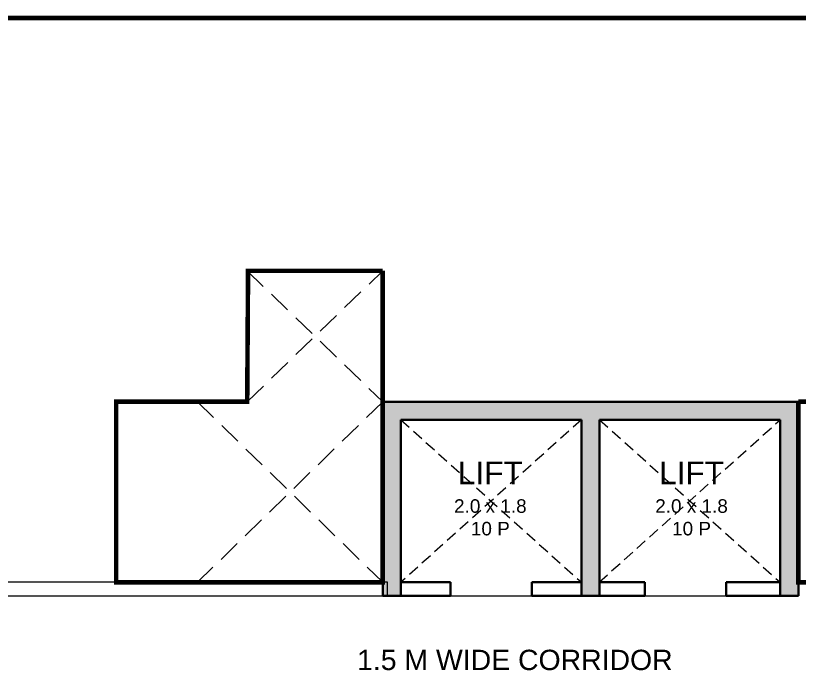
# Model space of a CAD drawing. Header units: inches. Extents: x 27644242 to 29005101, y -955243 to 216979.
# Drawn here: x 28739331 to 28747994, y -825628 to -818378 of the extents above; entities that cross this region are included whole.
import ezdxf

# ---------------------------------------------------------------- set-up
doc = ezdxf.new("R2010")
doc.units = ezdxf.units.IN
doc.header["$MEASUREMENT"] = 0
doc.linetypes.add('DASHED2', pattern=[0.375, 0.25, -0.125])
doc.linetypes.add('HIDDEN', pattern=[0.375, 0.25, -0.125])
for name, color, linetype, lineweight in [('AHC-A-COLUMN', 210, 'Continuous', 30), ('AHC-A-DUCT', 14, 'HIDDEN', 5), ('Columns', 1, 'Continuous', 25), ('ELEVATION', 40, 'Continuous', 13), ('FURN', 250, 'Continuous', 0), ('WALL', 7, 'Continuous', 20)]:
    doc.layers.add(name, color=color, linetype=linetype, lineweight=lineweight)
doc.layers.add('text', color=7, linetype='Continuous')
doc.styles.add('AMITS', font='arial.ttf')

# ---------------------------------------------------------------- blocks, each defined once
blk = doc.blocks.new('FFFF')
at = {"layer": 'Columns', "ltscale": 500, "transparency": 33554610}
h = blk.add_hatch(color=256, dxfattribs=at)
h.dxf.hatch_style = 1
h.paths.add_polyline_path([(27448525.2, -46437.6), (27450525.2, -46437.6), (27450525.2, -48237.6), (27450525.2, -48387.6), (27450725.2, -48387.6), (27450725.2, -46237.6), (27446125.2, -46237.6), (27446125.2, -48387.6), (27446325.2, -48387.6), (27446325.2, -48237.6), (27446325.2, -46437.6), (27448325.2, -46437.6), (27448325.2, -48237.6), (27448325.2, -48387.6), (27448525.2, -48387.6), (27448525.2, -48237.6), (27448519.5, -48237.6), (27448525.2, -48232.4)])
at = {"color": 8, "ltscale": 500}
for p, q in [((27446325.2, -46437.6), (27448325.2, -48237.6)), ((27448325.2, -46437.6), (27446325.2, -48237.6)), ((27448519.5, -48237.6), (27450525.2, -46437.6)), ((27448525.2, -46437.6), (27450525.2, -48237.6))]:
    blk.add_line(p, q, dxfattribs=at)
at = {"layer": 'AHC-A-COLUMN', "ltscale": 500}
for p, q in [((27446125.2, -48387.6), (27446125.2, -46237.6)), ((27446125.2, -46237.6), (27450725.2, -46237.6)), ((27450725.2, -48387.6), (27450725.2, -46237.6)), ((27446325.2, -46437.6), (27448325.2, -46437.6)), ((27446325.2, -48387.6), (27446325.2, -46437.6)), ((27448325.2, -48387.6), (27448325.2, -46437.6)), ((27450525.2, -46437.6), (27448525.2, -46437.6)), ((27448525.2, -48387.6), (27448525.2, -46437.6)), ((27450525.2, -48387.6), (27450525.2, -46437.6)), ((27446325.2, -48237.6), (27446875.2, -48237.6)), ((27446875.2, -48237.6), (27446875.2, -48387.6)), ((27447775.2, -48237.6), (27447775.2, -48387.6)), ((27447775.2, -48237.6), (27448325.2, -48237.6)), ((27448519.5, -48237.6), (27449025.2, -48237.6)), ((27449025.2, -48237.6), (27449025.2, -48387.6)), ((27449925.2, -48237.6), (27449925.2, -48387.6)), ((27449925.2, -48237.6), (27450525.2, -48237.6)), ((27446125.2, -48387.6), (27446875.2, -48387.6)), ((27447775.2, -48387.6), (27449025.2, -48387.6)), ((27449925.2, -48387.6), (27450725.2, -48387.6))]:
    blk.add_line(p, q, dxfattribs=at)
at = {"layer": 'FURN', "ltscale": 500}
blk.add_line((27446875.2, -48387.6), (27449925.2, -48387.6), dxfattribs=at)
at = {"layer": 'text', "ltscale": 100, "char_height": 300, "width": 1823.983, "attachment_point": 1, "style": 'AMITS'}
for insert in [(27446404.4, -46901.2), (27448631.1, -46901.2)]:
    blk.add_mtext('\\pxqc;{\\H0.833333x;LIFT\\P\\H0.6x;2.0 x 1.8\\P10 P}', dxfattribs=dict(at, insert=insert))

msp = doc.modelspace()

# ---------------------------------------------------------------- linework, layer by layer
at = {"layer": 'AHC-A-DUCT', "linetype": 'DASHED2', "ltscale": 1000}
for p, q in [((28741892.2, -821203.1), (28743393.9, -822653)), ((28741894.1, -822653), (28743394.2, -821203.1)), ((28743393.9, -822653), (28741343.9, -824653.1)), ((28741343.9, -822653.1), (28743393.9, -824653.1))]:
    msp.add_line(p, q, dxfattribs=at)
at = {"layer": 'ELEVATION', "ltscale": 500, "const_width": 50}
for points in [[(28718992.3, -824803.1), (28704343.9, -824803.1), (28704343.9, -818403.1), (28770193.9, -818402.8), (28770176.4, -823403.1), (28767791, -823403.1), (28767791, -824803.1), (28761941.1, -824803.1)], [(28743393.7, -821203.1), (28743393.9, -824653.1), (28740443.9, -824653.1), (28740443.9, -822653.1), (28741894.1, -822653.1), (28741903.7, -821203.1), (28743393.9, -821203.1)], [(28747993.9, -822653), (28748594.1, -822653.1), (28748594.1, -821203.1), (28750843.9, -821203.1), (28750843.9, -822653.1), (28752643.7, -822653.1), (28752643.7, -824653.1), (28747993.9, -824653.1), (28747993.9, -822653.1)]]:
    msp.add_lwpolyline(points, dxfattribs=at)
at = {"layer": 'WALL', "ltscale": 500}
msp.add_lwpolyline([(28728943.8, -824803.1), (28743447.4, -824803.1), (28743447.4, -824653.1), (28728943.8, -824653.1)], close=True, dxfattribs=at)

# ---------------------------------------------------------------- block references
at = {"layer": 'AHC-A-DUCT', "ltscale": 500}
msp.add_blockref('FFFF', (1297268.7, -776415.5), dxfattribs=at)

# ---------------------------------------------------------------- texts
at = {"layer": 'text', "ltscale": 100, "insert": (28741957.9, -825400), "char_height": 225, "width": 5797.075, "attachment_point": 1, "style": 'AMITS'}
msp.add_mtext('\\pxqc;1.5 M WIDE CORRIDOR', dxfattribs=at)

doc.saveas('drawing.dxf')
